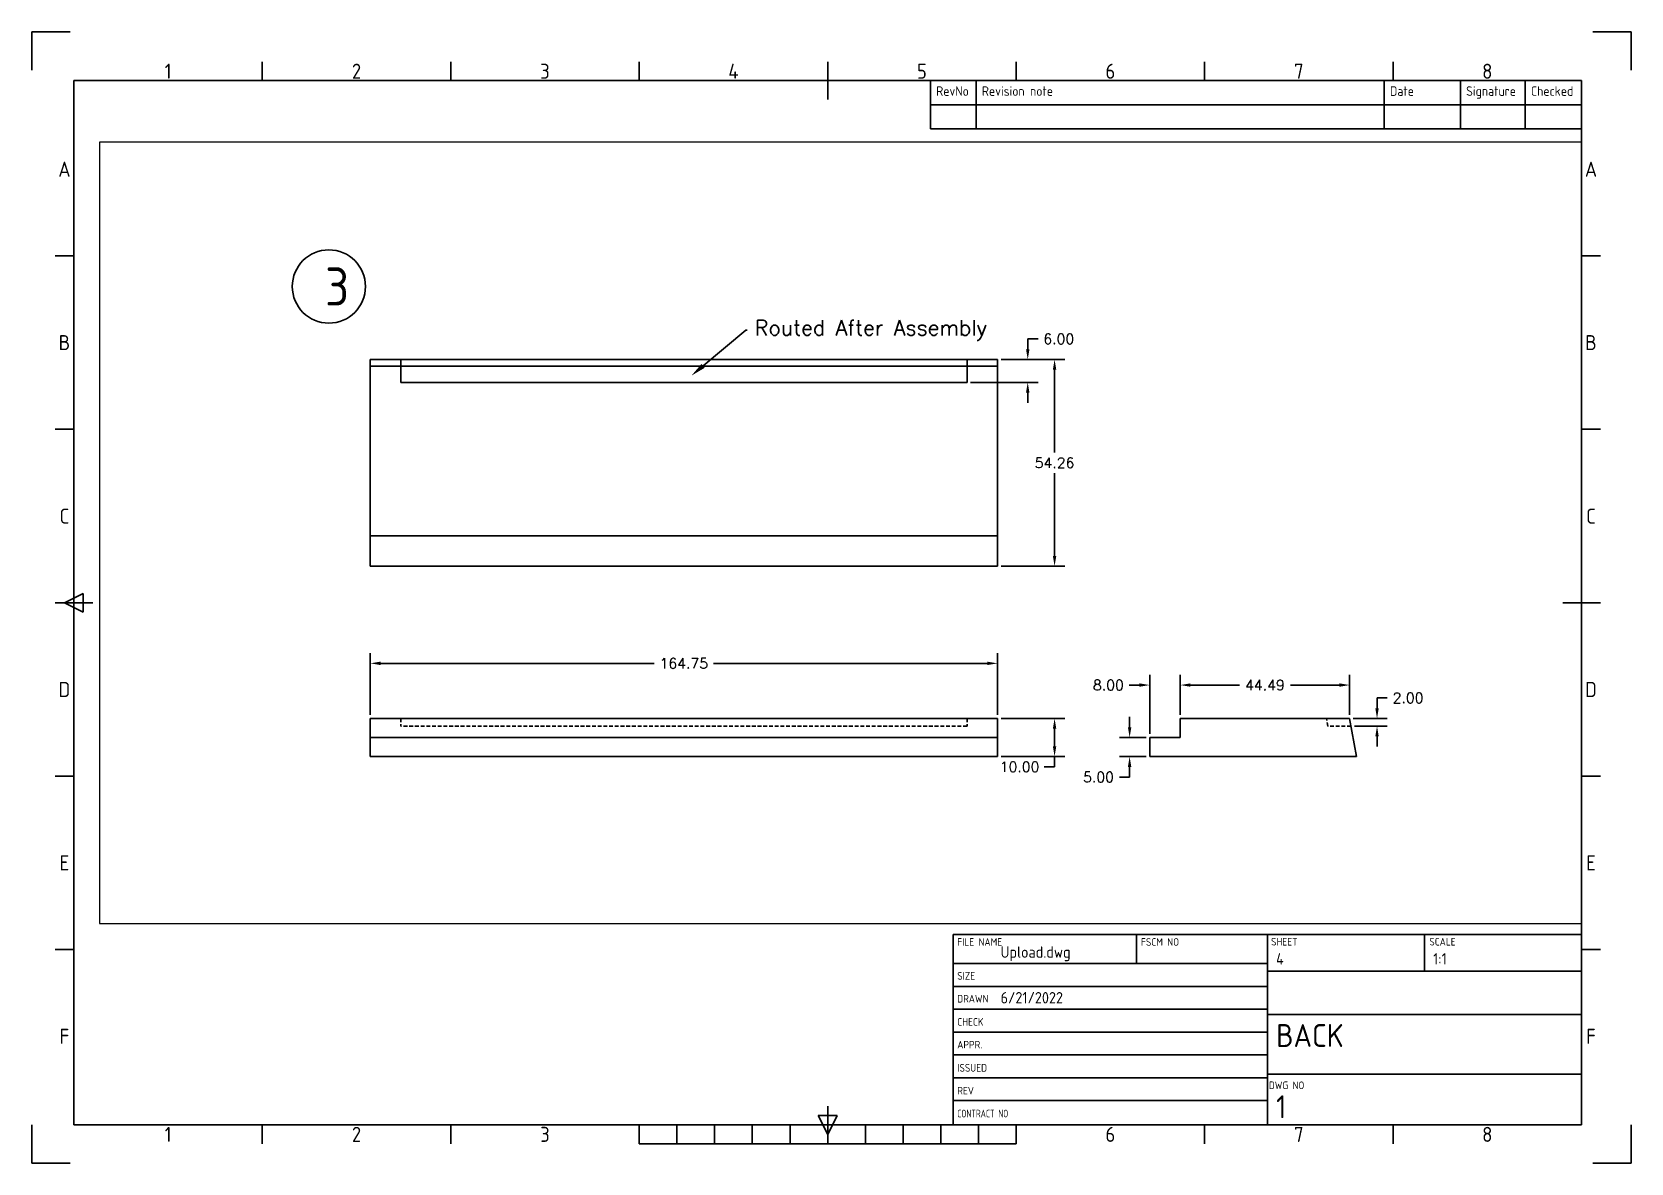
# Paper-space layout 'back' of a CAD drawing. Header units: millimetres. Extents: x 0 to 420, y 0 to 297.
# The model-space entities are those that its viewports show. They can reach past a viewport. Long polylines and large blocks are cut down to what shows.
import ezdxf
from ezdxf import colors
from ezdxf.entities.mleader import LeaderData, LeaderLine
from ezdxf.enums import TextEntityAlignment as Align
from ezdxf.math import Vec2, Vec3

# ---------------------------------------------------------------- set-up
doc = ezdxf.new("R2010")
doc.units = ezdxf.units.MM
doc.linetypes.add('DASHEDX2', pattern=[1.5, 1, -0.5])
for name, color, linetype in [('Dim', 1, 'Continuous'), ('Hidden', 3, 'DASHEDX2'), ('Layer1', 5, 'Continuous'), ('Title Block', 7, 'Continuous'), ('Viewport', 40, 'Continuous'), ('Wood', 7, 'Continuous')]:
    doc.layers.add(name, color=color, linetype=linetype)
doc.styles.add('ACISOTS', font='isocp.shx', dxfattribs={"height": 1})
doc.styles.add('ISO Proportional', font='isocp.shx')
doc.styles.get("Standard").update_dxf_attribs({"font": 'simplex.shx'})
doc.dimstyles.new('Copy of Standard', dxfattribs={"dimscale": 15, "dimtxt": 0.18, "dimasz": 0.18, "dimexe": 0.18, "dimexo": 0.0625, "dimgap": 0.09, "dimtad": 0, "dimtih": 1, "dimtoh": 1, "dimzin": 0, "dimdsep": 46, "dimtxsty": 'Standard', "dimcen": 0.09, "dimadec": 0, "dimazin": 0, "dimtfac": 1, "dimtofl": 0, "dimtmove": 0, "dimatfit": 2, "dimfxl": 1, "dimtolj": 1, "dimtzin": 0, "dimarcsym": 0})

# ---------------------------------------------------------------- blocks, each defined once
blk = doc.blocks.new('*T3')
at = {"layer": 'Title Block', "color": 0, "lineweight": -2}
for p, q in [((0, 0), (12, 0)), ((0, 0), (0, -6.33)), ((12, 0), (119.19, 0)), ((12, 0), (12, -6.33)), ((119.19, 0), (139.19, 0)), ((119.19, 0), (119.19, -6.33)), ((139.19, 0), (156.21, 0)), ((139.19, 0), (139.19, -6.33)), ((156.21, 0), (171, 0)), ((156.21, 0), (156.21, -6.33)), ((171, 0), (171, -6.33)), ((0, -6.33), (12, -6.33)), ((0, -6.33), (0, -12.67)), ((12, -6.33), (119.19, -6.33)), ((12, -6.33), (12, -12.67)), ((119.19, -6.33), (139.19, -6.33)), ((119.19, -6.33), (119.19, -12.67)), ((139.19, -6.33), (156.21, -6.33)), ((139.19, -6.33), (139.19, -12.67)), ((156.21, -6.33), (171, -6.33)), ((156.21, -6.33), (156.21, -12.67)), ((171, -6.33), (171, -12.67)), ((0, -12.67), (12, -12.67)), ((12, -12.67), (119.19, -12.67)), ((119.19, -12.67), (139.19, -12.67)), ((139.19, -12.67), (156.21, -12.67)), ((156.21, -12.67), (171, -12.67))]:
    blk.add_line(p, q, dxfattribs=at)
at = {"layer": 'Title Block', "color": 0, "char_height": 2.5, "attachment_point": 1, "style": 'ISO Proportional'}
for s, insert, width in [('RevNo', (1.5, -1.5), 9), ('Revision note', (13.5, -1.5), 104.1871), ('Date', (120.69, -1.5), 17), ('Signature', (140.69, -1.5), 14.0204), ('Checked', (157.71, -1.5), 11.7925)]:
    blk.add_mtext(s, dxfattribs=dict(at, insert=insert, width=width))
blk = doc.blocks.new('Title Block')
at = {"layer": 'Title Block'}
for p, q in [((0, 297), (0, 287)), ((10, 297), (0, 297)), ((420, 297), (410, 297)), ((420, 287), (420, 297)), ((60.5, 284.23), (60.5, 289.18)), ((110, 284.23), (110, 289.18)), ((159.5, 284.23), (159.5, 289.18)), ((209, 279.28), (209, 289.18)), ((258.5, 284.23), (258.5, 289.18)), ((308, 284.23), (308, 289.18)), ((357.5, 284.23), (357.5, 289.18)), ((407, 284.23), (11, 284.23)), ((11, 284.23), (11, 10)), ((407, 10), (407, 284.23)), ((11, 238.19), (6.05, 238.19)), ((411.95, 238.19), (407, 238.19)), ((11, 192.66), (6.05, 192.66)), ((411.95, 192.66), (407, 192.66)), ((6.05, 147.12), (15.95, 147.12)), ((8.52, 147.12), (13.47, 149.59)), ((13.47, 144.64), (8.52, 147.12)), ((13.47, 149.59), (13.47, 144.64)), ((402.05, 147.12), (411.95, 147.12)), ((11, 101.58), (6.05, 101.58)), ((411.95, 101.58), (407, 101.58)), ((407, 60), (242, 60)), ((242, 10), (242, 60)), ((290.14, 60), (290.14, 52.38)), ((324.5, 10), (324.5, 60)), ((365.75, 50.35), (365.75, 60)), ((407, 10), (407, 60)), ((11, 56.03), (6.05, 56.03)), ((411.95, 56.03), (407, 56.03)), ((242, 52.38), (324.5, 52.38)), ((242, 46.38), (324.5, 46.38)), ((407, 50.35), (324.5, 50.35)), ((242, 40.38), (324.5, 40.38)), ((324.5, 39.01), (407, 39.01)), ((242, 34.38), (324.5, 34.38)), ((242, 28.38), (324.5, 28.38)), ((242, 22.38), (324.5, 22.38)), ((324.5, 23.29), (407, 23.29)), ((209, 10), (209, 14.95)), ((242, 16.38), (324.5, 16.38)), ((0, 0), (0, 10)), ((11, 10), (407, 10)), ((60.5, 5.05), (60.5, 10)), ((110, 5.05), (110, 10)), ((159.5, 5.05), (159.5, 10)), ((169.4, 5.05), (169.4, 10)), ((179.3, 5.05), (179.3, 10)), ((189.2, 5.05), (189.2, 10)), ((199.1, 5.05), (199.1, 10)), ((206.53, 12.47), (211.47, 12.47)), ((209, 7.52), (206.53, 12.47)), ((211.47, 12.47), (209, 7.52)), ((209, 10), (209, 5.05)), ((218.9, 5.05), (218.9, 10)), ((228.8, 5.05), (228.8, 10)), ((238.7, 5.05), (238.7, 10)), ((407, 10), (242, 10)), ((248.6, 5.05), (248.6, 10)), ((258.5, 5.05), (258.5, 10)), ((308, 5.05), (308, 10)), ((357.5, 5.05), (357.5, 10)), ((420, 0), (420, 10)), ((159.5, 5.05), (258.5, 5.05)), ((0, 0), (10, 0)), ((420, 0), (410, 0))]:
    blk.add_line(p, q, dxfattribs=at)
blk.add_blockref('*T3', (236, 284.23))
at = {"layer": 'Title Block', "style": 'ISO Proportional'}
for s, p in [('1', (35.75, 286.7)), ('2', (85.25, 286.7)), ('3', (134.75, 286.7)), ('4', (184.25, 286.7)), ('5', (233.75, 286.7)), ('6', (283.25, 286.7)), ('7', (332.75, 286.7)), ('8', (382.25, 286.7)), ('A', (8.52, 260.96)), ('A', (409.48, 260.96)), ('B', (8.52, 215.43)), ('B', (409.48, 215.43)), ('C', (8.52, 169.88)), ('C', (409.48, 169.88)), ('D', (8.52, 124.34)), ('D', (409.48, 124.34)), ('E', (8.52, 78.8)), ('E', (409.48, 78.8)), ('F', (8.52, 33.27)), ('F', (409.48, 33.27)), ('1', (35.75, 7.52)), ('2', (85.25, 7.52)), ('3', (134.75, 7.52)), ('6', (283.25, 7.52)), ('7', (332.75, 7.52)), ('8', (382.25, 7.52))]:
    blk.add_text(s, height=3.96, dxfattribs=at).set_placement(p, align=Align.MIDDLE)
at = {"layer": 'Title Block', "lineweight": 25, "style": 'ACISOTS'}
for s, p in [('FILE NAME', (243.03, 57.04)), ('FSCM NO', (291.3, 57.04)), ('SHEET', (325.45, 57.11)), ('SCALE', (367.03, 57.11)), ('SIZE', (243.03, 48.14)), ('DRAWN', (243.03, 42.14)), ('CHECK', (243.03, 36.05)), ('APPR.', (243.03, 30.08)), ('ISSUED', (243.03, 23.99)), ('REV', (243.03, 17.99))]:
    blk.add_text(s, height=2, dxfattribs=at).set_placement(p)
at = {"layer": 'Title Block', "lineweight": 25, "style": 'ACISOTS', "width": 0.683519}
blk.add_text('CONTRACT NO', height=2, dxfattribs=at).set_placement((243.03, 11.99))
at = {"layer": 'Title Block', "insert": (324.88, 21.41), "char_height": 2, "width": 8.8, "attachment_point": 1, "style": 'ACISOTS'}
blk.add_mtext('DWG NO', dxfattribs=at)
at = {"layer": 'Title Block', "lineweight": 35, "style": 'ACISOTS'}
for tag, p, height in [('FILE_NAME', (254.41, 53.9), 3), ('FSCM_NO', (293.68, 53.04), 3), ('SHEET', (326.77, 52.11), 3), ('SCALE', (368.02, 52.11), 3), ('SIZE', (254.7, 48.23), 3), ('DESIGN_ACTIVITY', (328.79, 43.14), 3.5), ('CHECK_DATE', (254.41, 41.9), 3), ('CHECK_DATE', (254.7, 36.14), 3), ('CHECKED_BY', (277.96, 36.14), 3), ('SHEETNAME', (326.77, 30.48), 6), ('APPROVAL_DATE', (254.7, 30.17), 3), ('APPROVED_BY', (277.96, 30.17), 3), ('ISSUE_DATE', (254.7, 24.08), 3), ('ISSUED_BY', (277.96, 24.08), 3), ('DRAWING_SUBTITLE', (328.79, 25.44), 3), ('REVISION', (254.7, 18.08), 3), ('SHEETNUMBER-NAME', (326.77, 11.76), 6), ('CONTRACT_NO', (254.7, 12.08), 3.5)]:
    blk.add_attdef(tag, p, '', height=height, dxfattribs=at)
blk = doc.blocks.new('*D57')
at = {"layer": 'Defpoints', "color": 0, "transparency": 16777216}
for p in [(1707.21, 681.4), (1707.21, 627.14), (1722.21, 627.14)]:
    blk.add_point(p, dxfattribs=at)
at = {"layer": 'Dim', "color": 0, "lineweight": -2, "transparency": 16777216}
for p, q in [((1708.15, 681.4), (1724.91, 681.4)), ((1722.21, 678.7), (1722.21, 656.97)), ((1722.21, 629.84), (1722.21, 651.57)), ((1708.15, 627.14), (1724.91, 627.14))]:
    blk.add_line(p, q, dxfattribs=at)
at = {"layer": 'Dim', "color": 0, "transparency": 16777216}
for points in [[(1721.76, 678.7), (1722.66, 678.7), (1722.21, 681.4)], [(1721.76, 629.84), (1722.66, 629.84), (1722.21, 627.14)]]:
    blk.add_solid(points, dxfattribs=at)
at = {"layer": 'Dim', "color": 0, "transparency": 16777216, "insert": (1722.21, 654.27), "char_height": 2.7, "attachment_point": 5}
blk.add_mtext('\\A1;54.26', dxfattribs=at)
blk = doc.blocks.new('*D58')
at = {"layer": 'Defpoints', "color": 0, "transparency": 16777216}
for p in [(1747.21, 595.92), (1755.21, 587.14), (1747.21, 582.14)]:
    blk.add_point(p, dxfattribs=at)
at = {"layer": 'Dim', "color": 0, "lineweight": -2, "transparency": 16777216}
for p, q in [((1747.21, 583.08), (1747.21, 598.62)), ((1755.21, 588.08), (1755.21, 598.62)), ((1744.51, 595.92), (1741.81, 595.92)), ((1757.91, 595.92), (1760.61, 595.92))]:
    blk.add_line(p, q, dxfattribs=at)
at = {"layer": 'Dim', "color": 0, "transparency": 16777216}
for points in [[(1744.51, 596.37), (1744.51, 595.47), (1747.21, 595.92)], [(1757.91, 596.37), (1757.91, 595.47), (1755.21, 595.92)]]:
    blk.add_solid(points, dxfattribs=at)
at = {"layer": 'Dim', "color": 0, "transparency": 16777216, "insert": (1736.35, 595.92), "char_height": 2.7, "attachment_point": 5}
blk.add_mtext('\\A1;8.00', dxfattribs=at)
blk = doc.blocks.new('*D59')
at = {"layer": 'Defpoints', "color": 0, "transparency": 16777216}
for p in [(1747.21, 582.14), (1741.92, 577.14), (1747.21, 577.14)]:
    blk.add_point(p, dxfattribs=at)
at = {"layer": 'Dim', "color": 0, "lineweight": -2, "transparency": 16777216}
for p, q in [((1741.92, 584.84), (1741.92, 587.54)), ((1746.27, 582.14), (1739.22, 582.14)), ((1746.27, 577.14), (1739.22, 577.14)), ((1741.92, 571.74), (1739.22, 571.74)), ((1741.92, 574.44), (1741.92, 571.74))]:
    blk.add_line(p, q, dxfattribs=at)
at = {"layer": 'Dim', "color": 0, "transparency": 16777216}
for points in [[(1741.47, 584.84), (1742.37, 584.84), (1741.92, 582.14)], [(1741.47, 574.44), (1742.37, 574.44), (1741.92, 577.14)]]:
    blk.add_solid(points, dxfattribs=at)
at = {"layer": 'Dim', "color": 0, "transparency": 16777216, "insert": (1733.76, 571.74), "char_height": 2.7, "attachment_point": 5}
blk.add_mtext('\\A1;5.00', dxfattribs=at)
blk = doc.blocks.new('*D60')
at = {"layer": 'Defpoints', "color": 0, "transparency": 16777216}
for p in [(1707.21, 601.62), (1542.46, 587.14), (1707.21, 587.14)]:
    blk.add_point(p, dxfattribs=at)
at = {"layer": 'Dim', "color": 0, "lineweight": -2, "transparency": 16777216}
for p, q in [((1542.46, 588.08), (1542.46, 604.32)), ((1545.16, 601.62), (1617.06, 601.62)), ((1704.51, 601.62), (1632.62, 601.62)), ((1707.21, 588.08), (1707.21, 604.32))]:
    blk.add_line(p, q, dxfattribs=at)
at = {"layer": 'Dim', "color": 0, "transparency": 16777216}
for points in [[(1545.16, 602.07), (1545.16, 601.17), (1542.46, 601.62)], [(1704.51, 602.07), (1704.51, 601.17), (1707.21, 601.62)]]:
    blk.add_solid(points, dxfattribs=at)
at = {"layer": 'Dim', "color": 0, "transparency": 16777216, "insert": (1624.84, 601.62), "char_height": 2.7, "attachment_point": 5}
blk.add_mtext('\\A1;164.75', dxfattribs=at)
blk = doc.blocks.new('*D61')
at = {"layer": 'Defpoints', "color": 0, "transparency": 16777216}
for p in [(1707.21, 587.14), (1707.21, 577.14), (1722.21, 577.14)]:
    blk.add_point(p, dxfattribs=at)
at = {"layer": 'Dim', "color": 0, "lineweight": -2, "transparency": 16777216}
for p, q in [((1708.15, 587.14), (1724.91, 587.14)), ((1722.21, 584.44), (1722.21, 579.84)), ((1708.15, 577.14), (1724.91, 577.14)), ((1722.21, 577.14), (1722.21, 574.44)), ((1722.21, 574.44), (1719.51, 574.44))]:
    blk.add_line(p, q, dxfattribs=at)
at = {"layer": 'Dim', "color": 0, "transparency": 16777216}
for points in [[(1721.76, 584.44), (1722.66, 584.44), (1722.21, 587.14)], [(1721.76, 579.84), (1722.66, 579.84), (1722.21, 577.14)]]:
    blk.add_solid(points, dxfattribs=at)
at = {"layer": 'Dim', "color": 0, "transparency": 16777216, "insert": (1713.02, 574.44), "char_height": 2.7, "attachment_point": 5}
blk.add_mtext('\\A1;10.00', dxfattribs=at)
blk = doc.blocks.new('*D62')
at = {"layer": 'Defpoints', "color": 0, "transparency": 16777216}
for p in [(1707.21, 681.4), (1715.16, 681.4), (1699.21, 675.4)]:
    blk.add_point(p, dxfattribs=at)
at = {"layer": 'Dim', "color": 0, "lineweight": -2, "transparency": 16777216}
for p, q in [((1715.16, 684.1), (1715.16, 686.8)), ((1715.16, 686.8), (1717.86, 686.8)), ((1708.15, 681.4), (1717.86, 681.4)), ((1700.15, 675.4), (1717.86, 675.4)), ((1715.16, 672.7), (1715.16, 670))]:
    blk.add_line(p, q, dxfattribs=at)
at = {"layer": 'Dim', "color": 0, "transparency": 16777216}
for points in [[(1714.71, 684.1), (1715.61, 684.1), (1715.16, 681.4)], [(1714.71, 672.7), (1715.61, 672.7), (1715.16, 675.4)]]:
    blk.add_solid(points, dxfattribs=at)
at = {"layer": 'Dim', "color": 0, "transparency": 16777216, "insert": (1723.32, 686.8), "char_height": 2.7, "attachment_point": 5}
blk.add_mtext('\\A1;6.00', dxfattribs=at)
blk = doc.blocks.new('*D63')
at = {"layer": 'Defpoints', "color": 0, "transparency": 16777216}
for p in [(1799.71, 587.14), (1800.06, 585.14), (1806.9, 587.14)]:
    blk.add_point(p, dxfattribs=at)
at = {"layer": 'Dim', "color": 0, "lineweight": -2, "transparency": 16777216}
for p, q in [((1806.9, 589.84), (1806.9, 592.54)), ((1806.9, 592.54), (1809.6, 592.54)), ((1800.64, 587.14), (1809.6, 587.14)), ((1801, 585.14), (1809.6, 585.14)), ((1806.9, 582.44), (1806.9, 579.74))]:
    blk.add_line(p, q, dxfattribs=at)
at = {"layer": 'Dim', "color": 0, "transparency": 16777216}
for points in [[(1806.45, 589.84), (1807.35, 589.84), (1806.9, 587.14)], [(1806.45, 582.44), (1807.35, 582.44), (1806.9, 585.14)]]:
    blk.add_solid(points, dxfattribs=at)
at = {"layer": 'Dim', "color": 0, "transparency": 16777216, "insert": (1815.06, 592.54), "char_height": 2.7, "attachment_point": 5}
blk.add_mtext('\\A1;2.00', dxfattribs=at)
blk = doc.blocks.new('*D132')
at = {"layer": 'Defpoints', "color": 0, "transparency": 16777216}
for p in [(1799.71, 595.92), (1755.21, 587.14), (1799.71, 587.14)]:
    blk.add_point(p, dxfattribs=at)
at = {"layer": 'Dim', "color": 0, "lineweight": -2, "transparency": 16777216}
for p, q in [((1755.21, 588.08), (1755.21, 598.62)), ((1799.71, 588.08), (1799.71, 598.62)), ((1757.91, 595.92), (1770.77, 595.92)), ((1797.01, 595.92), (1784.14, 595.92))]:
    blk.add_line(p, q, dxfattribs=at)
at = {"layer": 'Dim', "color": 0, "transparency": 16777216}
for points in [[(1757.91, 596.37), (1757.91, 595.47), (1755.21, 595.92)], [(1797.01, 596.37), (1797.01, 595.47), (1799.71, 595.92)]]:
    blk.add_solid(points, dxfattribs=at)
at = {"layer": 'Dim', "color": 0, "transparency": 16777216, "insert": (1777.46, 595.92), "char_height": 2.7, "attachment_point": 5}
blk.add_mtext('\\A1;44.49', dxfattribs=at)

msp = doc.modelspace()

# ---------------------------------------------------------------- linework, layer by layer
at = {"layer": 'Hidden'}
for p, q in [((1550.462, 587.143), (1550.462, 585.143)), ((1699.212, 585.143), (1550.462, 585.143)), ((1699.212, 587.143), (1699.212, 585.143)), ((1793.965, 585.143), (1793.613, 587.143)), ((1800.058, 585.143), (1793.965, 585.143))]:
    msp.add_line(p, q, dxfattribs=at)
at = {"layer": 'Layer1'}
msp.add_circle((1531.6, 700.573), 9.618, dxfattribs=at)
at = {"layer": 'Wood'}
for p, q in [((1542.462, 681.4), (1707.212, 681.4)), ((1542.462, 681.4), (1542.462, 627.143)), ((1550.462, 675.4), (1550.462, 681.4)), ((1699.212, 675.4), (1699.212, 681.4)), ((1707.212, 681.4), (1707.212, 627.143)), ((1707.212, 679.637), (1542.462, 679.637)), ((1550.462, 675.4), (1699.212, 675.4)), ((1542.462, 635.143), (1707.212, 635.143)), ((1542.462, 627.143), (1707.212, 627.143)), ((1542.462, 587.143), (1707.212, 587.143)), ((1542.462, 587.143), (1542.462, 577.143)), ((1707.212, 587.143), (1707.212, 577.143)), ((1799.705, 587.143), (1755.212, 587.143)), ((1755.212, 587.143), (1755.212, 582.143)), ((1801.469, 577.143), (1799.705, 587.143)), ((1542.462, 582.143), (1707.212, 582.143)), ((1755.212, 582.143), (1747.212, 582.143)), ((1747.212, 582.143), (1747.212, 577.143)), ((1542.462, 577.143), (1707.212, 577.143)), ((1801.469, 577.143), (1747.212, 577.143))]:
    msp.add_line(p, q, dxfattribs=at)

# ---------------------------------------------------------------- texts
at = {"layer": 'Layer1', "insert": (1530.6, 705.573), "char_height": 10, "attachment_point": 1, "style": 'ISO Proportional'}
msp.add_mtext_dynamic_manual_height_columns('3', width=25.64739, gutter_width=12.5, heights=[0], dxfattribs=at)

# ---------------------------------------------------------------- dimensions: what is measured, and where the dimension line sits
at = {"layer": 'Dim'}
for base, p1, p2, angle, picture, middle in [((1715.157, 681.4), (1699.212, 675.4), (1707.212, 681.4), 90, '*D62', (1723.321, 686.8)), ((1722.211, 627.143), (1707.212, 681.4), (1707.212, 627.143), 90, '*D57', (1722.211, 654.272)), ((1806.898, 587.143), (1800.058, 585.143), (1799.705, 587.143), 90, '*D63', (1815.062, 592.543)), ((1722.211, 577.143), (1707.212, 587.143), (1707.212, 577.143), 90, '*D61', (1713.018, 574.443)), ((1741.925, 577.143), (1747.212, 582.143), (1747.212, 577.143), 270, '*D59', (1733.761, 571.743))]:
    dim = msp.add_linear_dim(base=base, p1=p1, p2=p2, angle=angle, dimstyle='Copy of Standard', dxfattribs=at)
    dim.commit()
    dim.dimension.update_dxf_attribs({"geometry": picture, "text_midpoint": middle})
for base, p1, p2, picture, middle in [((1707.212, 601.616), (1542.462, 587.143), (1707.212, 587.143), '*D60', (1624.837, 601.616)), ((1747.212, 595.917), (1755.212, 587.143), (1747.212, 582.143), '*D58', (1736.348, 595.917)), ((1799.705, 595.917), (1755.212, 587.143), (1799.705, 587.143), '*D132', (1777.459, 595.917))]:
    dim = msp.add_linear_dim(base=base, p1=p1, p2=p2, dimstyle='Copy of Standard', dxfattribs=at)
    dim.commit()
    dim.dimension.update_dxf_attribs({"geometry": picture, "text_midpoint": middle})

# ---------------------------------------------------------------- leaders
ml = msp.add_multileader_mtext('Standard', dxfattribs=at)
ml.set_content('Routed After Assembly', color=256)
ml.set_leader_properties()
ml.build(insert=Vec2(0, 0))
ml.multileader.update_dxf_attribs({"text_right_attachment_type": 6, "dogleg_length": 0.36})
ctx = ml.context
ctx.base_point, ctx.plane_origin = Vec3(1641.454, 689.084), Vec3(1626.828, 677.167)
ctx.right_attachment = 6
notes = []
notes.append((ctx, [(0, (1, 1, 0), (1641.094, 689.084), (1, 0), 0.36, [(0, [(1626.828, 677.167)], 0, [])])]))
ctx.mtext.insert, ctx.mtext.flow_direction = Vec3(1643.454, 691.751), 5
for ctx, leaders in notes:
    for number, flags, end, landing, length, lines in leaders:
        leader = LeaderData()
        leader.index, (leader.has_last_leader_line, leader.has_dogleg_vector, leader.attachment_direction) = number, flags
        leader.last_leader_point, leader.dogleg_vector, leader.dogleg_length = Vec3(end), Vec3(landing), length
        for number, points, colour, breaks in lines:
            line = LeaderLine()
            line.index, line.vertices, line.color, line.breaks = number, Vec3.list(points), colors.encode_raw_color(colour), breaks
            leader.lines.append(line)
        ctx.leaders.append(leader)

psp = doc.layouts.new('back')

# ---------------------------------------------------------------- block references
ref = psp.add_blockref('Title Block', (0, 0))
ref.add_attrib('SHEETNAME', 'BACK', (326.77, 30.48), dxfattribs={"layer": 'Title Block', "lineweight": 35, "height": 6, "style": 'ACISOTS'})
ref.add_attrib('SHEETNUMBER-NAME', '1', (326.77, 11.76), dxfattribs={"layer": 'Title Block', "lineweight": 35, "height": 6, "style": 'ACISOTS'})
ref.add_attrib('SCALE', '1:1', (368.02, 52.11), dxfattribs={"layer": 'Title Block', "lineweight": 35, "height": 3, "style": 'ACISOTS'})
ref.add_attrib('SHEET', '4', (326.77, 52.11), dxfattribs={"layer": 'Title Block', "lineweight": 35, "height": 3, "style": 'ACISOTS'})
ref.add_attrib('FILE_NAME', 'Upload.dwg', (254.41, 53.9), dxfattribs={"layer": 'Title Block', "lineweight": 35, "height": 3, "style": 'ACISOTS'})
ref.add_attrib('CHECK_DATE', '6/21/2022', (254.41, 41.9), dxfattribs={"layer": 'Title Block', "lineweight": 35, "height": 3, "style": 'ACISOTS'})

# ---------------------------------------------------------------- viewports
at = {"layer": 'Viewport'}
psp.add_viewport(center=(212.35, 165.47), size=(389.31, 205.1466), view_center_point=(1665.967, 635.88), view_height=205.1466, dxfattribs=at)

doc.saveas('drawing.dxf')
